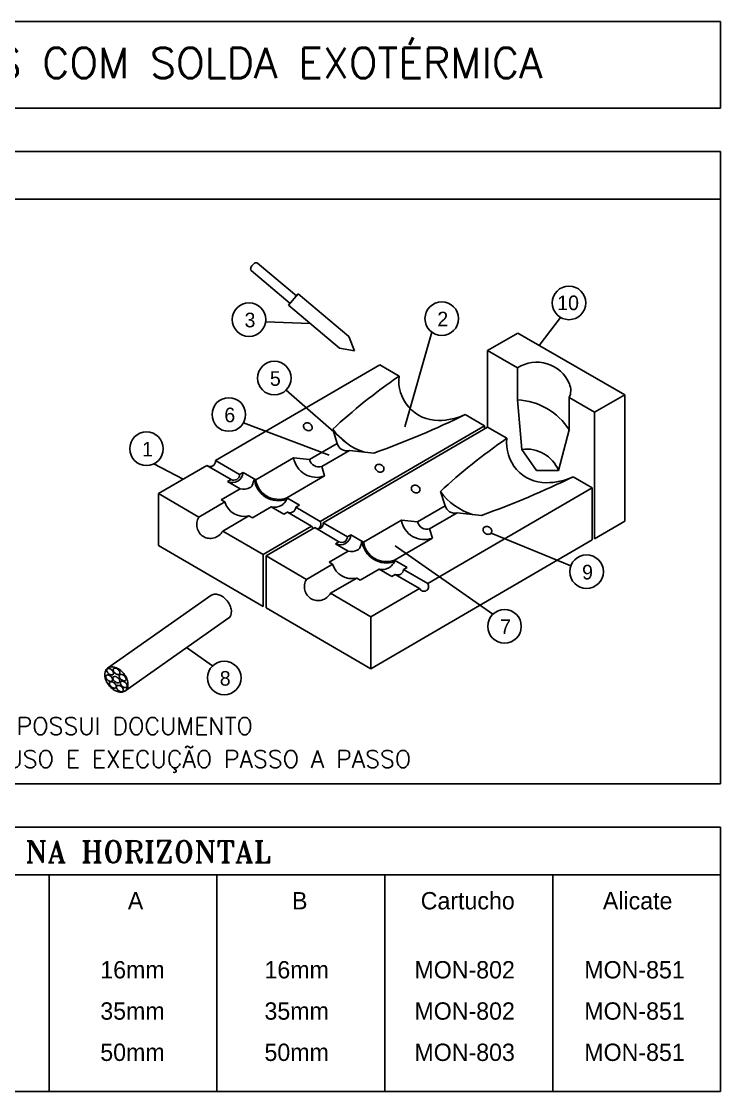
# Model space of a CAD drawing. Extents: x -800 to 12181, y -6101 to 2255.
# Drawn here: x 11794 to 12181, y 1609 to 2202 of the extents above; entities that cross this region are included whole.
import ezdxf
from ezdxf.enums import TextEntityAlignment as Align

# ---------------------------------------------------------------- set-up
doc = ezdxf.new("R2010")
doc.units = 0
doc.header["$MEASUREMENT"] = 0
for name, color, linetype in [('15', 1, 'CONTINUOUS'), ('25', 2, 'CONTINUOUS'), ('30', 3, 'CONTINUOUS'), ('50', 5, 'CONTINUOUS'), ('DETALHES', 4, 'CONTINUOUS')]:
    doc.layers.add(name, color=color, linetype=linetype)
doc.styles.add('15CL', font='romans.shx', dxfattribs={"height": 2})
doc.styles.add('35CL', font='ROMANS.shx', dxfattribs={"height": 3.5})
doc.styles.add('60', font='ACENT.SHX', dxfattribs={"height": 8})
doc.styles.add('CL60', font='ACENT.shx', dxfattribs={"height": 7.5})
doc.styles.add('ROMANTICBOLD', font='ROMANT.SHX', dxfattribs={"height": 10})

# ---------------------------------------------------------------- blocks, each defined once
blk = doc.blocks.new('J')
at = {"layer": 'DETALHES', "color": 2}
blk.add_circle((0, 0), 8.61, dxfattribs=at)
at = {"layer": 'DETALHES', "color": 2, "style": 'CL60'}
blk.add_attdef('.', (-2.3, -3.96), '', height=7.5, dxfattribs=at)
blk = doc.blocks.new('K')
at = {"layer": 'DETALHES', "color": 2}
blk.add_circle((0, 0), 8.61, dxfattribs=at)
at = {"layer": 'DETALHES', "color": 2, "style": 'CL60'}
blk.add_attdef('.', (-6.03, -3.73), '', height=7.5, dxfattribs=at)

msp = doc.modelspace()

# ---------------------------------------------------------------- linework, layer by layer
at = {"layer": '15'}
for p, q in [((11928.94, 2035.816), (11953.536, 2034.907)), ((12092.352, 2038.217), (12080.448, 2022.771, 132.869)), ((12021.081, 2030.012), (12006.059, 1977.545)), ((11940.212, 1997.929), (11974.041, 1968.374, 130.164)), ((11916.577, 1979.803), (11964.192, 1962.003)), ((11867.041, 1957.131), (11883.246, 1948.604, 91.406)), ((12098.025, 1900.713), (12053.879, 1918.823)), ((12054.816, 1873.804), (12000.676, 1911.788)), ((11899.496, 1845.193), (11885.127, 1855.332)), ((11808.956, 1729.406, -8.914), (11808.956, 1609.406, -8.914)), ((11901.956, 1609.406, -8.914), (11901.956, 1729.406, -8.914)), ((11994.956, 1609.406, -8.914), (11994.956, 1729.406, -8.914)), ((12087.956, 1609.406, -8.914), (12087.956, 1729.406, -8.914))]:
    msp.add_line(p, q, dxfattribs=at)
at = {"layer": '15', "color": 2, "extrusion": (0, -0.813557, 0.581486)}
msp.add_line((12018.776, 1890.778, 58.736), (12005.367, 1898.575, 69.644), dxfattribs=at)
at = {"layer": '15', "color": 1}
for points in [[(11841.087, 1843.464, 0.1508707), (11840.88, 1843.011, 0.1070122), (11840.939, 1842.319, 0.0749299), (11841.259, 1841.652, 0.0616389), (11841.85, 1840.979, 0.0616389), (11842.588, 1840.469, 0.0749299), (11843.287, 1840.229, 0.1070122), (11843.981, 1840.25, 0.1508707), (11844.407, 1840.508, 0.1508707), (11844.614, 1840.961, 0.1070122), (11844.555, 1841.653, 0.0749299), (11844.235, 1842.319, 0.0616389), (11843.644, 1842.993, 0.0616389), (11842.906, 1843.503, 0.0749299), (11842.207, 1843.743, 0.1070122), (11841.513, 1843.721, 0.1508707)], [(11844.708, 1843.682, 0.1508707), (11844.501, 1843.229, 0.1070122), (11844.56, 1842.537, 0.0749299), (11844.88, 1841.871, 0.0616389), (11845.471, 1841.197, 0.0616389), (11846.209, 1840.687, 0.0749299), (11846.908, 1840.447, 0.1070122), (11847.602, 1840.469, 0.1508707), (11848.028, 1840.726, 0.1508707), (11848.235, 1841.18, 0.1070122), (11848.176, 1841.872, 0.0749299), (11847.856, 1842.538, 0.0616389), (11847.264, 1843.212, 0.0616389), (11846.527, 1843.721, 0.0749299), (11845.828, 1843.961, 0.1070122), (11845.134, 1843.94, 0.1508707)], [(11840.629, 1839.893, 0.1508707), (11840.422, 1839.44, 0.1070122), (11840.481, 1838.748, 0.0749299), (11840.801, 1838.082, 0.0616389), (11841.392, 1837.408, 0.0616389), (11842.13, 1836.898, 0.0749299), (11842.829, 1836.658, 0.1070122), (11843.523, 1836.68, 0.1508707), (11843.949, 1836.937, 0.1508707), (11844.156, 1837.39, 0.1070122), (11844.097, 1838.082, 0.0749299), (11843.777, 1838.749, 0.0616389), (11843.186, 1839.422, 0.0616389), (11842.448, 1839.932, 0.0749299), (11841.749, 1840.172, 0.1070122), (11841.055, 1840.151, 0.1508707)], [(11844.551, 1839.066, 0.1508707), (11844.344, 1838.612, 0.1070122), (11844.403, 1837.92, 0.0749299), (11844.723, 1837.254, 0.0616389), (11845.314, 1836.58, 0.0616389), (11846.052, 1836.071, 0.0749299), (11846.751, 1835.83, 0.1070122), (11847.445, 1835.852, 0.1508707), (11847.871, 1836.11, 0.1508707), (11848.078, 1836.563, 0.1070122), (11848.019, 1837.255, 0.0749299), (11847.699, 1837.921, 0.0616389), (11847.108, 1838.595, 0.0616389), (11846.37, 1839.105, 0.0749299), (11845.671, 1839.345, 0.1070122), (11844.977, 1839.323, 0.1508707)], [(11848.045, 1840.216, 0.1508707), (11847.838, 1839.763, 0.1070122), (11847.897, 1839.071, 0.0749299), (11848.217, 1838.405, 0.0616389), (11848.808, 1837.731, 0.0616389), (11849.546, 1837.221, 0.0749299), (11850.245, 1836.981, 0.1070122), (11850.939, 1837.003, 0.1508707), (11851.365, 1837.26, 0.1508707), (11851.572, 1837.714, 0.1070122), (11851.513, 1838.406, 0.0749299), (11851.193, 1839.072, 0.0616389), (11850.602, 1839.746, 0.0616389), (11849.864, 1840.255, 0.0749299), (11849.165, 1840.495, 0.1070122), (11848.471, 1840.474, 0.1508707)], [(11842.631, 1836.11, 0.1508707), (11842.425, 1835.657, 0.1070122), (11842.483, 1834.965, 0.0749299), (11842.803, 1834.299, 0.0616389), (11843.395, 1833.625, 0.0616389), (11844.132, 1833.115, 0.0749299), (11844.831, 1832.875, 0.1070122), (11845.525, 1832.897, 0.1508707), (11845.951, 1833.154, 0.1508707), (11846.158, 1833.608, 0.1070122), (11846.099, 1834.3, 0.0749299), (11845.78, 1834.966, 0.0616389), (11845.188, 1835.64, 0.0616389), (11844.45, 1836.149, 0.0749299), (11843.752, 1836.389, 0.1070122), (11843.057, 1836.368, 0.1508707)], [(11846.522, 1834.14, 0.1508707), (11846.315, 1833.686, 0.1070122), (11846.374, 1832.994, 0.0749299), (11846.694, 1832.328, 0.0616389), (11847.286, 1831.654, 0.0616389), (11848.023, 1831.145, 0.0749299), (11848.722, 1830.904, 0.1070122), (11849.416, 1830.926, 0.1508707), (11849.842, 1831.184, 0.1508707), (11850.049, 1831.637, 0.1070122), (11849.99, 1832.329, 0.0749299), (11849.67, 1832.995, 0.0616389), (11849.079, 1833.669, 0.0616389), (11848.341, 1834.179, 0.0749299), (11847.642, 1834.419, 0.1070122), (11846.948, 1834.397, 0.1508707)], [(11848.649, 1836.421, 0.1508707), (11848.442, 1835.968, 0.1070122), (11848.501, 1835.276, 0.0749299), (11848.821, 1834.61, 0.0616389), (11849.413, 1833.936, 0.0616389), (11850.15, 1833.427, 0.0749299), (11850.849, 1833.186, 0.1070122), (11851.543, 1833.208, 0.1508707), (11851.969, 1833.465, 0.1508707), (11852.176, 1833.919, 0.1070122), (11852.117, 1834.611, 0.0749299), (11851.797, 1835.277, 0.0616389), (11851.206, 1835.951, 0.0616389), (11850.468, 1836.46, 0.0749299), (11849.769, 1836.701, 0.1070122), (11849.075, 1836.679, 0.1508707)]]:
    msp.add_lwpolyline(points, format="xyb", close=True, dxfattribs=at)
for centre, radius, start, end in [((12066.71, 1956.482, 134.822), 36.143, 32.784473, 87.215527), ((11993.517, 1995.847, 130.164), 33.676, 215.468282, 253.155509), ((11973.871, 1969.733, 119.151), 5.402, 193.90005, 285.745181), ((12073.501, 1946.141), 19.157, 22.270744, 97.729256), ((11957.107, 1962.478, 94.008), 12.835, 189.041134, 290.604096), ((11958.503, 1960.797, 106.648), 5.402, 193.90005, 285.745181), ((11910.456, 1952.754, 89.629), 6.001, 244.576714, 355.778055), ((11911.355, 1951.194, 91.221), 3.118, 240.837486, 359.365478), ((11919.163, 1946.159, 91.565), 2.445, 298.212181, 335.577249), ((11903.036, 1953.482, 91.565), 20.157, 335.577249, 346.328691), ((11936.104, 1950.265, 76.921), 13.571, 186.545774, 289.438883), ((11936.104, 1950.265, 76.921), 12.835, 189.041134, 290.604096), ((11916.614, 1950.91, 91.565), 7.836, 257.129886, 298.212181), ((12053.23, 1961.371, 130.164), 33.676, 215.468282, 253.155509), ((11916.967, 1939.083, 73.801), 11.083, 196.04007, 283.95993), ((11933.806, 1940.913, 77.579), 7.836, 257.129886, 298.212181), ((11934.73, 1939.089, 77.579), 5.792, 298.691523, 322.904282), ((11934.048, 1940.564, 76.921), 7.266, 316.856384, 334.775799), ((11942.339, 1933.403, 65.862), 3.334, 246.429048, 353.925722), ((12033.584, 1935.257, 119.151), 5.402, 193.90005, 285.745181), ((12016.82, 1928.002, 94.008), 12.835, 189.041134, 290.604096), ((12018.216, 1926.321, 106.648), 5.402, 193.90005, 285.745181), ((11970.169, 1918.279, 89.629), 6.001, 244.576714, 355.778055), ((11971.068, 1916.719, 91.221), 3.118, 240.837486, 359.365478), ((11976.328, 1916.434, 91.565), 7.836, 257.129886, 298.212181), ((11978.876, 1911.683, 91.565), 2.445, 298.212181, 335.577249), ((11962.749, 1919.007, 91.565), 20.157, 335.577249, 346.328691), ((11995.818, 1915.79, 76.921), 13.571, 186.545774, 289.438883), ((11995.818, 1915.79, 76.921), 12.835, 189.041134, 290.604096), ((11993.762, 1906.088, 76.921), 7.266, 316.856384, 334.775799), ((11976.68, 1904.608, 73.801), 11.083, 196.04007, 283.95993), ((11993.519, 1906.438, 77.579), 7.836, 257.129886, 298.212181), ((11994.443, 1904.613, 77.579), 5.792, 298.691523, 322.904282), ((12002.052, 1898.928, 65.862), 3.334, 246.429048, 353.925722)]:
    msp.add_arc(centre, radius, start, end, dxfattribs=at)
at = {"layer": '25', "color": 2}
for p, q in [((12180.956, 2202.206, -8.914), (11256.956, 2202.206, -8.914)), ((12180.956, 2154.206, -8.914), (12180.956, 2202.206, -8.914)), ((11256.956, 2154.206, -8.914), (12180.956, 2154.206, -8.914)), ((12180.956, 2130.206, -8.914), (11256.956, 2130.206, -8.914)), ((12180.956, 2130.206, -8.914), (12180.956, 1779.806, -8.914)), ((12180.956, 2103.806, -8.914), (11256.956, 2103.806, -8.914)), ((12051.912, 2019.884, 132.869), (12068.68, 2029.565, 132.869)), ((12127.817, 1995.422, 132.869), (12068.68, 2029.565, 132.869)), ((12068.501, 2010.306, 132.869), (12051.912, 2019.884, 132.869)), ((12051.912, 1977.483, 180.045), (12051.912, 2019.884, 180.045)), ((12068.501, 2010.306, 132.869), (12068.466, 1992.583, 132.869)), ((12070.925, 1965.123), (12068.466, 1992.583, 134.822)), ((12111.049, 1985.741, 132.869), (12097.096, 1993.797, 132.869)), ((12097.096, 1993.797, 132.869), (12097.096, 1976.053, 132.869)), ((12111.049, 1985.741, 132.869), (12127.817, 1995.422, 132.869)), ((12127.817, 1925.324), (12127.817, 1995.422)), ((12111.049, 1944.429, 132.869), (12111.049, 1985.741, 132.869)), ((12050.185, 1978.24, 132.869), (12050.185, 1976.479, 132.869)), ((12091.229, 1953.401), (12097.096, 1976.053, 132.869)), ((12079.03, 1953.359, 132.869), (12070.925, 1965.123)), ((11914.484, 1951.175, 89.629), (11916.44, 1952.313, 89.629)), ((12079.03, 1953.359, 132.869), (12091.229, 1953.401)), ((11907.88, 1947.335, 89.629), (11909.836, 1948.472, 89.629)), ((12111.049, 1944.429, 132.869), (12111.049, 1915.643, 132.869)), ((11869.501, 1940.612, 80.224), (11869.501, 1911.826, 80.224)), ((12109.899, 1943.764, 132.869), (12109.899, 1914.979, 132.869)), ((11904.351, 1937.155, 73.801), (11906.315, 1936.021, 73.801)), ((11940.621, 1938.252, 76.921), (11940.621, 1937.468, 76.921)), ((11919.64, 1928.328, 73.801), (11921.604, 1927.194, 73.801)), ((12111.049, 1915.643, 132.869), (12127.817, 1925.324, 132.869)), ((11974.198, 1916.7, 89.629), (11976.154, 1917.837, 89.629)), ((11967.593, 1912.859, 89.629), (11969.549, 1913.997, 89.629)), ((11927.488, 1906.894, 33.048), (11927.488, 1878.108, 33.048)), ((11929.215, 1906.136, 80.224), (11929.215, 1877.351, 80.224)), ((12000.334, 1903.776, 76.921), (12000.334, 1902.992, 76.921)), ((11964.065, 1902.679, 73.801), (11966.029, 1901.545, 73.801)), ((11979.354, 1893.852, 73.801), (11981.318, 1892.718, 73.801)), ((11987.202, 1872.418, 33.048), (11987.202, 1843.632, 33.048)), ((12180.956, 1779.806, -8.914), (11256.956, 1779.806, -8.914)), ((12180.956, 1755.806, -8.914), (11256.956, 1755.806, -8.914)), ((12180.956, 1755.806, -8.914), (12180.956, 1609.406, -8.914)), ((12180.956, 1729.406, -8.914), (11256.956, 1729.406, -8.914)), ((12180.956, 1609.406, -8.914), (11256.956, 1609.406, -8.914))]:
    msp.add_line(p, q, dxfattribs=at)
at = {"layer": '25'}
for p, q in [((11920.903, 2064.137), (11942.456, 2046.022)), ((11924.455, 2068.363), (11946.008, 2050.248)), ((11946.896, 2051.305), (11941.568, 2044.966)), ((11975.088, 2027.609), (11946.896, 2051.305)), ((11969.76, 2021.27), (11941.568, 2044.966)), ((11975.088, 2027.609), (11978.103, 2019.667)), ((11969.76, 2021.27), (11978.103, 2019.667)), ((11898.572, 1884.156), (11841.271, 1843.864)), ((11908.519, 1871.781), (11850.843, 1831.224))]:
    msp.add_line(p, q, dxfattribs=at)
at = {"layer": '25', "color": 2, "extrusion": (0, -0.813557, 0.581486)}
for p, q in [((11992.198, 2011.959, 180.045), (11901.076, 1958.972, 105.911)), ((11992.198, 2011.959, 180.045), (12002.867, 2005.755, 171.365)), ((12039.516, 1984.444, 141.549), (12050.185, 1978.24, 132.869)), ((11959.062, 1925.254, 58.736), (12050.185, 1978.24, 132.869)), ((12051.912, 1977.483, 180.045), (11960.789, 1924.496, 105.911)), ((11968.627, 1968.435, 119.151), (11966.09, 1976.306, 130.164)), ((12051.912, 1977.483, 180.045), (12062.581, 1971.279, 171.365)), ((11968.627, 1968.435, 119.151), (11953.259, 1959.499, 106.648)), ((11975.336, 1964.534, 113.693), (11959.968, 1955.597, 101.19)), ((11975.336, 1964.534, 113.693), (11988.873, 1963.058, 111.628)), ((11896.427, 1956.269, 102.129), (11869.501, 1940.612, 80.224)), ((11896.427, 1956.269, 102.129), (11909.836, 1948.472, 91.221)), ((11901.076, 1958.972, 105.911), (11914.484, 1951.175, 95.003)), ((11944.431, 1960.461, 107.994), (11923.429, 1948.249, 90.908)), ((11953.259, 1959.499, 106.648), (11944.431, 1960.461, 107.994)), ((11916.44, 1952.313, 96.594), (11923.429, 1948.249, 90.908)), ((11961.623, 1950.464, 94.008), (11940.621, 1938.252, 76.921)), ((11959.968, 1955.597, 101.19), (11961.623, 1950.464, 94.008)), ((11907.88, 1947.335, 89.629), (11914.869, 1943.271, 83.944)), ((12099.23, 1949.968, 141.549), (12109.899, 1943.764, 132.869)), ((11869.501, 1940.612, 80.224), (11891.856, 1927.613, 62.037)), ((11914.869, 1943.271, 83.944), (11904.351, 1937.155, 75.387)), ((12018.776, 1890.778, 58.736), (12109.899, 1943.764, 132.869)), ((12028.341, 1933.96, 119.151), (12025.803, 1941.831, 130.164)), ((11906.315, 1936.021, 73.801), (11891.856, 1927.613, 62.037)), ((11932.06, 1933.274, 69.957), (11921.604, 1927.194, 61.45)), ((11939.049, 1929.21, 64.271), (11932.06, 1933.274, 69.957)), ((11947.61, 1934.188, 71.235), (11940.621, 1938.252, 76.921)), ((11945.654, 1933.05, 69.644), (11947.61, 1934.188, 71.235)), ((11959.062, 1925.254, 58.736), (11945.654, 1933.05, 69.644)), ((12028.341, 1933.96, 119.151), (12012.973, 1925.023, 106.648)), ((11919.64, 1928.328, 63.037), (11905.134, 1919.892, 51.235)), ((11939.049, 1929.21, 64.271), (11941.005, 1930.347, 65.862)), ((11954.414, 1922.551, 54.954), (11941.005, 1930.347, 65.862)), ((12035.05, 1930.058, 113.693), (12019.682, 1921.122, 101.19)), ((12035.05, 1930.058, 113.693), (12048.586, 1928.583, 111.628)), ((11927.488, 1906.894, 33.048), (11954.414, 1922.551, 54.954)), ((11956.141, 1921.793, 102.129), (11929.215, 1906.136, 80.224)), ((11956.141, 1921.793, 102.129), (11969.549, 1913.997, 91.221)), ((11960.789, 1924.496, 105.911), (11974.198, 1916.7, 95.003)), ((12004.145, 1925.985, 107.994), (11983.143, 1913.773, 90.908)), ((12012.973, 1925.023, 106.648), (12004.145, 1925.985, 107.994)), ((12019.682, 1921.122, 101.19), (12021.337, 1915.989, 94.008)), ((11905.134, 1919.892, 51.235), (11927.488, 1906.894, 33.048)), ((11976.154, 1917.837, 96.594), (11983.143, 1913.773, 90.908)), ((11987.202, 1843.632, 33.048), (12109.899, 1914.979, 132.869)), ((12021.337, 1915.989, 94.008), (12000.334, 1903.776, 76.921)), ((11869.501, 1911.826, 80.224), (11927.488, 1878.108, 33.048)), ((11967.593, 1912.859, 89.629), (11974.582, 1908.795, 83.944)), ((11929.215, 1906.136, 80.224), (11951.569, 1893.138, 62.037)), ((11974.582, 1908.795, 83.944), (11964.065, 1902.679, 75.387)), ((12007.323, 1899.712, 71.235), (12000.334, 1903.776, 76.921)), ((11966.029, 1901.545, 73.801), (11951.569, 1893.138, 62.037)), ((11991.774, 1898.798, 69.957), (11981.318, 1892.718, 61.45)), ((11998.763, 1894.734, 64.271), (11991.774, 1898.798, 69.957)), ((12005.367, 1898.575, 69.644), (12007.323, 1899.712, 71.235)), ((11979.354, 1893.852, 63.037), (11964.847, 1885.417, 51.235)), ((11998.763, 1894.734, 64.271), (12000.719, 1895.872, 65.862)), ((12014.127, 1888.075, 54.954), (12000.719, 1895.872, 65.862)), ((11964.847, 1885.417, 51.235), (11987.202, 1872.418, 33.048)), ((11987.202, 1872.418, 33.048), (12014.127, 1888.075, 54.954)), ((11929.215, 1877.351, 80.224), (11987.202, 1843.632, 33.048))]:
    msp.add_line(p, q, dxfattribs=at)
at = {"layer": '25'}
for points in [[(11924.455, 2068.363, 0.1684003), (11923.964, 2068.551, 0.1052521), (11923.149, 2068.404, 0.0674995), (11922.376, 2067.959, 0.0536523), (11921.568, 2067.184, 0.0536523), (11920.943, 2066.254, 0.0674995), (11920.638, 2065.416, 0.1052521), (11920.633, 2064.589, 0.1684003), (11920.903, 2064.137, 0.1684003)], [(11908.509, 1871.772, 0.1413573), (11909.632, 1873.366, 0.1071533), (11909.935, 1875.898, 0.0791511), (11909.264, 1878.503, 0.0666382), (11907.616, 1881.234, 0.0666382), (11905.307, 1883.435, 0.0791511), (11902.909, 1884.655, 0.1071533), (11900.371, 1884.907, 0.1413573), (11898.572, 1884.156, 0.1413573)]]:
    msp.add_lwpolyline(points, format="xyb", dxfattribs=at)
at = {"layer": '25', "color": 2}
for points in [[(11950.127, 1978.933, 0.1195057), (11949.907, 1978.187, 0.1048575), (11950.049, 1977.315, 0.0891554), (11950.523, 1976.539, 0.080535), (11951.302, 1975.903, 0.080535), (11952.242, 1975.546, 0.0891554), (11953.152, 1975.524, 0.1048575), (11953.978, 1975.837, 0.1195057), (11954.514, 1976.4, 0.1195057), (11954.733, 1977.146, 0.1048575), (11954.592, 1978.018, 0.0891554), (11954.118, 1978.795, 0.080535), (11953.339, 1979.43, 0.080535), (11952.398, 1979.787, 0.0891554), (11951.489, 1979.809, 0.1048575), (11950.663, 1979.496, 0.1195057)], [(11989.877, 1955.983, 0.1195057), (11989.658, 1955.237, 0.1048575), (11989.8, 1954.365, 0.0891554), (11990.274, 1953.589, 0.080535), (11991.053, 1952.953, 0.080535), (11991.993, 1952.596, 0.0891554), (11992.902, 1952.574, 0.1048575), (11993.728, 1952.887, 0.1195057), (11994.265, 1953.45, 0.1195057), (11994.484, 1954.196, 0.1048575), (11994.342, 1955.068, 0.0891554), (11993.869, 1955.844, 0.080535), (11993.089, 1956.48, 0.080535), (11992.149, 1956.837, 0.0891554), (11991.24, 1956.859, 0.1048575), (11990.414, 1956.546, 0.1195057)], [(12009.84, 1944.458, 0.1195057), (12009.621, 1943.712, 0.1048575), (12009.763, 1942.84, 0.0891554), (12010.237, 1942.063, 0.080535), (12011.016, 1941.427, 0.080535), (12011.956, 1941.071, 0.0891554), (12012.865, 1941.048, 0.1048575), (12013.691, 1941.362, 0.1195057), (12014.228, 1941.925, 0.1195057), (12014.447, 1942.671, 0.1048575), (12014.305, 1943.543, 0.0891554), (12013.831, 1944.319, 0.080535), (12013.052, 1944.955, 0.080535), (12012.112, 1945.312, 0.0891554), (12011.203, 1945.334, 0.1048575), (12010.377, 1945.02, 0.1195057)], [(12049.591, 1921.507, 0.1195057), (12049.372, 1920.761, 0.1048575), (12049.514, 1919.889, 0.0891554), (12049.987, 1919.113, 0.080535), (12050.767, 1918.477, 0.080535), (12051.707, 1918.12, 0.0891554), (12052.616, 1918.098, 0.1048575), (12053.442, 1918.411, 0.1195057), (12053.978, 1918.974, 0.1195057), (12054.198, 1919.72, 0.1048575), (12054.056, 1920.592, 0.0891554), (12053.582, 1921.369, 0.080535), (12052.803, 1922.004, 0.080535), (12051.863, 1922.361, 0.0891554), (12050.954, 1922.384, 0.1048575), (12050.128, 1922.07, 0.1195057)]]:
    msp.add_lwpolyline(points, format="xyb", close=True, dxfattribs=at)
for points in [[(11891.856, 1927.613, 0.0949374), (11890.819, 1924.659, 0.0969475), (11890.958, 1921.595, 0.0999327), (11892.251, 1918.832, 0.102151), (11894.475, 1916.84, 0.102151), (11897.306, 1915.892, 0.0999327), (11900.347, 1916.135, 0.0969475), (11903.079, 1917.53, 0.0949374), (11905.134, 1919.892, 0.0949374)], [(11954.414, 1922.551, 0.0915544), (11955.159, 1921.682, 0.0378134), (11955.521, 1921.433, 0.1012384)], [(11957.732, 1921.173, 0.0519539), (11958.202, 1921.384, 0.1058423), (11958.973, 1922.084, 0.1012384), (11959.417, 1923.077, 0.0953422), (11959.448, 1924.176, 0.0915544), (11959.062, 1925.254, 0.0915544)], [(11951.569, 1893.138, 0.0949374), (11950.533, 1890.183, 0.0969475), (11950.671, 1887.119, 0.0999327), (11951.964, 1884.356, 0.102151), (11954.189, 1882.364, 0.102151), (11957.02, 1881.417, 0.0999327), (11960.06, 1881.659, 0.0969475), (11962.792, 1883.055, 0.0949374), (11964.847, 1885.417, 0.0949374)], [(12014.127, 1888.075, 0.0915544), (12014.873, 1887.207, 0.0953422), (12015.843, 1886.69, 0.1012384), (12016.926, 1886.585, 0.1058423), (12017.916, 1886.909, 0.1058423), (12018.686, 1887.609, 0.1012384), (12019.13, 1888.602, 0.0953422), (12019.162, 1889.701, 0.0915544), (12018.776, 1890.778, 0.0915544)]]:
    msp.add_lwpolyline(points, format="xyb", dxfattribs=at)
at = {"layer": '25'}
msp.add_lwpolyline([(11841.271, 1843.864, 0.1413573), (11840.148, 1842.27, 0.1071533), (11839.844, 1839.738, 0.0791511), (11840.515, 1837.133, 0.0666382), (11842.163, 1834.402, 0.0666382), (11844.472, 1832.201, 0.0791511), (11846.87, 1830.981, 0.1071533), (11849.408, 1830.729, 0.1413573), (11851.207, 1831.48, 0.1413573), (11852.33, 1833.074, 0.1071533), (11852.634, 1835.606, 0.0791511), (11851.963, 1838.211, 0.0666382), (11850.314, 1840.942, 0.0666382), (11848.006, 1843.143, 0.0791511), (11845.608, 1844.363, 0.1071533), (11843.07, 1844.615, 0.1413573)], format="xyb", close=True, dxfattribs=at)
at = {"layer": '25', "color": 2}
for centre, radius, start, end in [((12079.156, 1993.894, 132.869), 19.568, 22.913054, 122.990867), ((12024.661, 2003.088, 171.365), 21.957, 173.023903, 270.031664), ((12088.282, 1997.751, 132.869), 9.66, 335.839514, 22.913054), ((12024.654, 2016.13, 171.365), 34.999, 270.031664, 295.12863), ((12084.375, 1968.612, 171.365), 21.957, 173.023903, 270.031664), ((11898.225, 1958.527, 102.129), 2.886, 231.475538, 8.879231), ((12084.367, 1981.655, 171.365), 34.999, 270.031664, 295.12863), ((11957.938, 1924.051, 102.129), 2.886, 231.475538, 8.879231)]:
    msp.add_arc(centre, radius, start, end, dxfattribs=at)
at = {"layer": '25', "color": 2, "extrusion": (0, -0.813557, 0.581486)}
for centre, start, end in [((12339.915, 1022.292, -1532.149), 139.937891, 148.087776), ((11756.076, 1606.132, -1532.149), 301.912224, 310.062109), ((12399.629, 1002.245, -1504.101), 139.937891, 148.087776), ((11815.79, 1586.085, -1504.101), 301.912224, 310.062109)]:
    msp.add_arc(centre, 440.386, start, end, dxfattribs=at)

# ---------------------------------------------------------------- block references
at = {"layer": '25', "xscale": 1.079999999992651, "yscale": 1.080000000001746, "zscale": 1.08}
for name, p, values in [('K', (12096.968, 2046.291), {'.': '10'}), ('J', (11919.719, 2037.028), {'.': '3'}), ('J', (12026.501, 2037.569), {'.': '2'}), ('J', (11933.764, 2004.631), {'.': '5'}), ('J', (11908.517, 1984.443), {'.': '6'}), ('J', (11862.941, 1965.478), {'.': '1'}), ('J', (12106.709, 1897.384), {'.': '9'}), ('J', (12061.264, 1867.102), {'.': '7'}), ('J', (11905.992, 1838.538), {'.': '8'})]:
    msp.add_blockref(name, p, dxfattribs=at).add_auto_attribs(values)

# ---------------------------------------------------------------- texts
at = {"layer": '15', "style": '60'}
for s, p in [('A', (11856.874, 1710.333, -8.914)), ('B', (11947.817, 1710.333, -8.914)), ('Cartucho', (12040.876, 1710.333, -8.914)), ('Alicate', (12134.992, 1710.333, -8.914)), ('16mm', (11855.161, 1672.092, -8.914)), ('16mm', (11946.104, 1672.092, -8.914)), ('MON-802', (12039.163, 1672.092, -8.914)), ('MON-851', (12133.279, 1672.092, -8.914)), ('35mm', (11855.161, 1649.235, -8.914)), ('35mm', (11946.104, 1649.235, -8.914)), ('MON-802', (12039.163, 1649.235, -8.914)), ('MON-851', (12133.279, 1649.235, -8.914)), ('50mm', (11855.161, 1626.378, -8.914)), ('50mm', (11946.104, 1626.378, -8.914)), ('MON-803', (12039.163, 1626.378, -8.914)), ('MON-851', (12133.279, 1626.378, -8.914))]:
    msp.add_text(s, height=9.6, dxfattribs=at).set_placement(p, align=Align.CENTER)
at = {"layer": '25', "style": '15CL'}
for s, p in [('NOTA: NO SITE WWW.MONTAL.COM.BR, SEÇÃO GUIAS, POSSUI DOCUMENTO ', (11449.509, 1807.1, -8.914)), ('"SOLDA EXOTERMICA" COM INSTRUÇÕES DE USO E EXECUÇÃO PASSO A PASSO', (11498.97, 1788.835, -8.914))]:
    msp.add_text(s, height=9.6, dxfattribs=at).set_placement(p)
at = {"layer": '30', "style": 'ROMANTICBOLD'}
msp.add_text('MOLDE PARA SOLDA "CABOxCABO" (-) INSTALACAO DO CABO NA HORIZONTAL', height=12, dxfattribs=at).set_placement((11267.033, 1736.316, -8.914))
at = {"layer": '50', "style": '35CL'}
msp.add_text('DETALHE 3.3.00 - TIPOS DE CONEXÕES COM SOLDA EXOTÉRMICA', height=16.8, dxfattribs=at).set_placement((11711.168, 2179.237, -8.914), align=Align.MIDDLE_CENTER)

doc.saveas('drawing.dxf')
